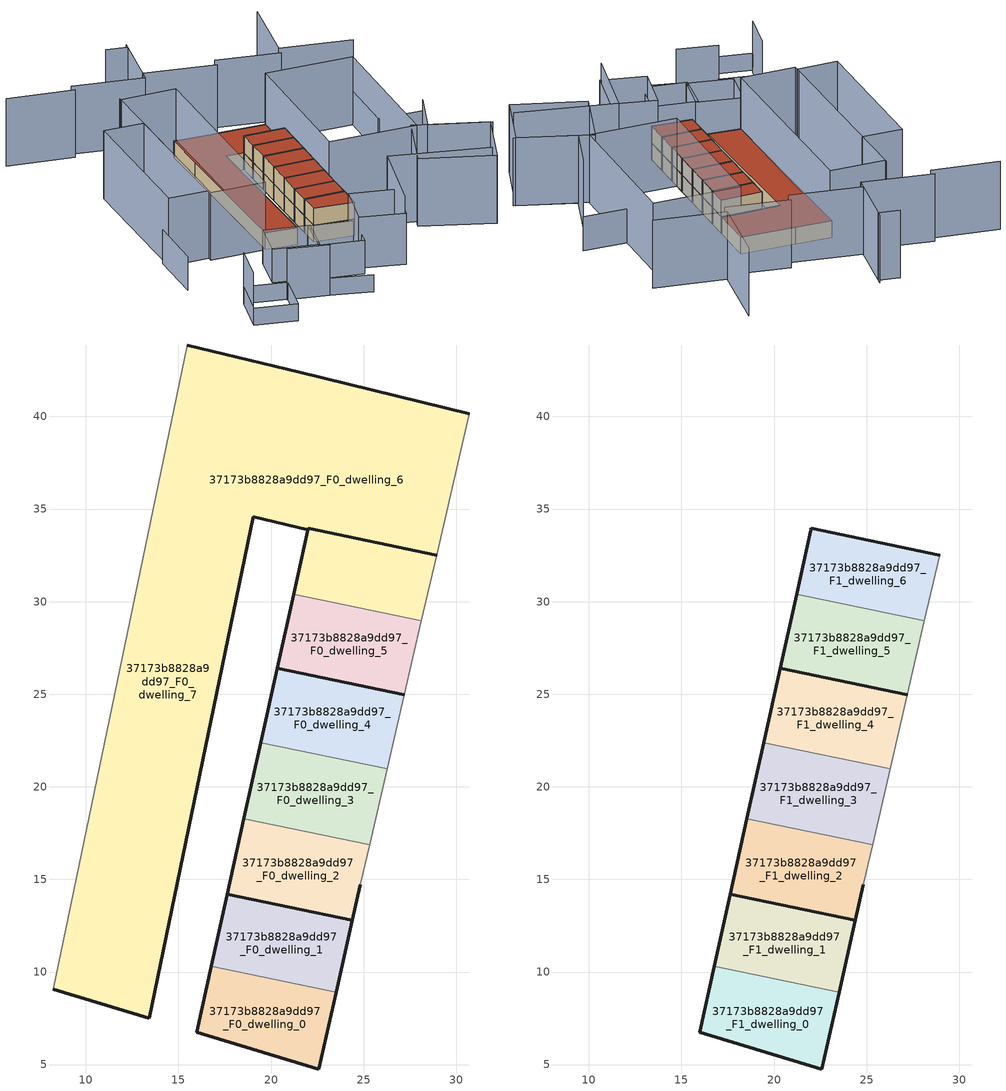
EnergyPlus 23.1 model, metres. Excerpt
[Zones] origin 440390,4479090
37173b8828a9dd97_F0_dwelling_0
 floor ground (EU_floor_Construction): 22.57,4.76 23.51,8.9 16.76,10.3 15.97,6.74 z0
 wall outside (EU_wall_Construction): 23.51,8.9 22.57,4.76 15.97,6.74 16.76,10.3 z0:3
 wall to 37173b8828a9dd97_F0_dwelling_1 (EU_wall_Construction): 16.76,10.3 23.51,8.9 z0:3
37173b8828a9dd97_F0_dwelling_1
 floor ground (EU_floor_Construction): 23.51,8.9 24.39,12.81 17.63,14.21 16.76,10.3 z0
 wall outside (EU_wall_Construction): 16.76,10.3 17.63,14.21 24.39,12.81 23.51,8.9 z0:3
37173b8828a9dd97_F0_dwelling_2
 floor ground (EU_floor_Construction): 24.39,12.81 24.82,14.71 25.32,16.87 18.53,18.28 17.63,14.21 z0
 wall outside (EU_wall_Construction): 24.82,14.71 24.39,12.81 17.63,14.21 18.53,18.28 z0:3
 wall adiabatic (EU_wall_Construction): 25.32,16.87 24.82,14.71 z0:3
 wall to 37173b8828a9dd97_F0_dwelling_3 (EU_wall_Construction): 18.53,18.28 25.32,16.87 z0:3
37173b8828a9dd97_F0_dwelling_3
 floor ground (EU_floor_Construction): 25.32,16.87 26.27,20.97 19.44,22.39 18.53,18.28 z0
 wall outside (EU_wall_Construction): 18.53,18.28 19.44,22.39 z0:3
 wall adiabatic (EU_wall_Construction): 26.27,20.97 25.32,16.87 z0:3
 wall to 37173b8828a9dd97_F0_dwelling_4 (EU_wall_Construction): 19.44,22.39 26.27,20.97 z0:3
37173b8828a9dd97_F0_dwelling_4
 floor ground (EU_floor_Construction): 26.27,20.97 27.19,24.99 20.34,26.41 19.44,22.39 z0
 wall outside (EU_wall_Construction): 19.44,22.39 20.34,26.41 / 20.33,26.41 27.19,24.99 z0:3
 wall adiabatic (EU_wall_Construction): 27.19,24.99 26.27,20.97 z0:3
37173b8828a9dd97_F0_dwelling_5
 floor ground (EU_floor_Construction): 27.19,24.99 28.12,28.98 21.22,30.41 20.34,26.41 z0
 wall outside (EU_wall_Construction): 20.34,26.41 21.22,30.41 / 27.19,24.99 20.33,26.41 z0:3
 wall adiabatic (EU_wall_Construction): 28.12,28.98 27.19,24.99 z0:3
 wall to 37173b8828a9dd97_F0_dwelling_6 (EU_wall_Construction): 21.22,30.41 28.12,28.98 z0:3
37173b8828a9dd97_F0_dwelling_6
 floor ground (EU_floor_Construction): 13.41,7.5 19.03,34.57 21.99,33.87 22.01,33.96 28.93,32.52 30.7,40.15 21.55,42.38 15.46,43.86 13.76,35.67 8.24,9.06 z0; 28.12,28.98 28.93,32.52 22.01,33.96 21.99,33.87 21.22,30.41 z0
 wall outside (EU_wall_Construction): 21.22,30.41 21.99,33.87 22.01,33.96 28.93,32.52 z0:3
 wall adiabatic (EU_wall_Construction): 28.93,32.52 28.12,28.98 z0:3
 roof outside (EU_floor_Construction): 30.7,40.15 28.93,32.52 22.01,33.96 21.99,33.87 19.03,34.57 13.41,7.5 8.24,9.06 13.76,35.67 15.46,43.86 21.55,42.38 z3
37173b8828a9dd97_F0_dwelling_7
 floor ground (EU_floor_Construction): 13.41,7.5 19.03,34.57 21.99,33.87 22.01,33.96 28.93,32.52 30.7,40.15 21.55,42.38 15.46,43.86 13.76,35.67 8.24,9.06 z0; 28.12,28.98 28.93,32.52 22.01,33.96 21.99,33.87 21.22,30.41 z0
 wall outside (EU_wall_Construction): 15.46,43.86 21.55,42.38 30.7,40.15 / 28.93,32.52 22.01,33.96 21.99,33.87 19.03,34.57 13.41,7.5 8.24,9.06 z0:3
 wall adiabatic (EU_wall_Construction): 8.24,9.06 13.76,35.67 15.46,43.86 / 30.7,40.15 28.93,32.52 z0:3
 roof outside (EU_roof_Construction): 28.93,32.52 28.12,28.98 21.22,30.41 21.99,33.87 22.01,33.96 z3; 30.7,40.15 28.93,32.52 22.01,33.96 21.99,33.87 19.03,34.57 13.41,7.5 8.24,9.06 13.76,35.67 15.46,43.86 21.55,42.38 z3
37173b8828a9dd97_F1_dwelling_0
 floor to 37173b8828a9dd97_F0_dwelling_0 (EU_floor_Construction): 22.57,4.76 23.51,8.9 16.76,10.3 15.97,6.74 z3
 wall outside (EU_wall_Construction): 23.51,8.9 22.57,4.76 15.97,6.74 16.76,10.3 z3:6
 wall to 37173b8828a9dd97_F1_dwelling_1 (EU_wall_Construction): 16.76,10.3 23.51,8.9 z3:6
 roof outside (EU_roof_Construction): 23.51,8.9 22.57,4.76 15.97,6.74 16.76,10.3 z6
37173b8828a9dd97_F1_dwelling_1
 floor to 37173b8828a9dd97_F0_dwelling_1 (EU_floor_Construction): 23.51,8.9 24.39,12.81 17.63,14.21 16.76,10.3 z3
 wall outside (EU_wall_Construction): 16.76,10.3 17.63,14.21 24.39,12.81 23.51,8.9 z3:6
 roof outside (EU_roof_Construction): 24.39,12.81 23.51,8.9 16.76,10.3 17.63,14.21 z6
37173b8828a9dd97_F1_dwelling_2
 floor to 37173b8828a9dd97_F0_dwelling_2 (EU_floor_Construction): 24.39,12.81 24.82,14.71 25.32,16.87 18.53,18.28 17.63,14.21 z3
 wall outside (EU_wall_Construction): 24.82,14.71 24.39,12.81 17.63,14.21 18.53,18.28 z3:6
 wall adiabatic (EU_wall_Construction): 25.32,16.87 24.82,14.71 z3:6
 wall to 37173b8828a9dd97_F1_dwelling_3 (EU_wall_Construction): 18.53,18.28 25.32,16.87 z3:6
 roof outside (EU_roof_Construction): 25.32,16.87 24.82,14.71 24.39,12.81 17.63,14.21 18.53,18.28 z6
37173b8828a9dd97_F1_dwelling_3
 floor to 37173b8828a9dd97_F0_dwelling_3 (EU_floor_Construction): 25.32,16.87 26.27,20.97 19.44,22.39 18.53,18.28 z3
 wall outside (EU_wall_Construction): 18.53,18.28 19.44,22.39 z3:6
 wall adiabatic (EU_wall_Construction): 26.27,20.97 25.32,16.87 z3:6
 wall to 37173b8828a9dd97_F1_dwelling_4 (EU_wall_Construction): 19.44,22.39 26.27,20.97 z3:6
 roof outside (EU_roof_Construction): 26.27,20.97 25.32,16.87 18.53,18.28 19.44,22.39 z6
37173b8828a9dd97_F1_dwelling_4
 floor to 37173b8828a9dd97_F0_dwelling_4 (EU_floor_Construction): 26.27,20.97 27.19,24.99 20.33,26.41 19.44,22.39 z3
 wall outside (EU_wall_Construction): 19.44,22.39 20.34,26.41 / 20.33,26.41 27.19,24.99 z3:6
 wall adiabatic (EU_wall_Construction): 27.19,24.99 26.27,20.97 z3:6
 roof outside (EU_roof_Construction): 27.19,24.99 26.27,20.97 19.44,22.39 20.34,26.41 z6
37173b8828a9dd97_F1_dwelling_5
 floor to 37173b8828a9dd97_F0_dwelling_5 (EU_floor_Construction): 27.19,24.99 28.12,28.98 21.22,30.41 20.33,26.41 z3
 wall outside (EU_wall_Construction): 20.34,26.41 21.22,30.41 / 27.19,24.99 20.33,26.41 z3:6
 wall adiabatic (EU_wall_Construction): 28.12,28.98 27.19,24.99 z3:6
 wall to 37173b8828a9dd97_F1_dwelling_6 (EU_wall_Construction): 21.22,30.41 28.12,28.98 z3:6
 roof outside (EU_roof_Construction): 28.12,28.98 27.19,24.99 20.34,26.41 21.22,30.41 z6
37173b8828a9dd97_F1_dwelling_6
 floor to 37173b8828a9dd97_F0_dwelling_6 (EU_floor_Construction): 28.12,28.98 28.93,32.52 22.01,33.96 21.99,33.87 21.22,30.41 z3
 wall outside (EU_wall_Construction): 21.22,30.41 21.99,33.87 22.01,33.96 28.93,32.52 z3:6
 wall adiabatic (EU_wall_Construction): 28.93,32.52 28.12,28.98 z3:6
 roof outside (EU_roof_Construction): 28.93,32.52 28.12,28.98 21.22,30.41 21.99,33.87 22.01,33.96 z6
shading: -5.6,-4.32 -8.5,-10.81 / 0.81,-7.22 7.09,-9.89 / 23.38,-8.07 16.44,-4.89 / 16.44,-4.89 20.03,2.93 / 20.03,2.93 26.97,-0.26 / 26.97,-0.26 23.38,-8.07 z0:9; -7.83,14.59 -10.11,4.63 / 50.11,24.58 42.73,26.38 / 42.73,26.38 45.24,36.65 / 11.56,2.2 18.58,-0.57 / 18.58,-0.57 16.03,-7.02 / 16.03,-7.02 9.02,-4.26 / 9.02,-4.26 11.56,2.2 / 5.02,5.27 12.09,2.25 / 12.09,2.25 9.38,-4.09 / 9.38,-4.09 2.31,-1.07 / 2.31,-1.07 5.02,5.27 z0:6; 7.11,-9.81 13.53,-12.92 / -8.74,-11.36 -5.65,-4.29 / -5.65,-4.29 0.91,-7.16 / 0.91,-7.16 -2.19,-14.23 / -2.19,-14.23 -8.74,-11.36 z0:3; 23.18,-7.99 29.15,5.12 / 29.15,5.12 44.57,-1.91 / 49.81,5.22 40.96,10.46 / 40.96,10.46 45.43,18 / 6.8,46.41 -0.61,12.59 / 48.88,41.7 37.55,46.03 / 37.55,46.03 42.29,58.43 / 18.71,61.2 14.35,50 / 14.35,50 3.07,54.39 / 36.99,44.6 26.87,48.6 / 26.25,47.02 14.89,51.5 / 2.9,53.11 -7.81,56.96 / 18.38,60.35 15.06,61.66 / 38.63,11.84 49.49,5.41 / 49.49,5.41 43.48,-4.73 / 43.48,-4.73 32.63,1.7 / 32.63,1.7 38.63,11.84 / 4.77,37.16 -0.82,11.83 / -0.82,11.83 -7.52,13.31 / -7.52,13.31 -1.93,38.64 / -1.93,38.64 4.77,37.16 / 24.82,14.71 30.7,40.15 / 30.7,40.15 45.32,36.78 / 45.32,36.78 39.44,11.34 / 39.44,11.34 24.82,14.71 / -0.98,11.09 6.71,46.01 / 6.71,46.01 15.93,43.97 / 15.93,43.97 8.24,9.06 / 8.24,9.06 -0.98,11.09 z0:12
[Building]
EU S2 Campaign: North Axis=0; Terrain=City; Solar Distribution=FullExterior
[Site:Location]
Madrid: Latitude=40.5; Longitude=-3.5; Time Zone=1; Elevation=609
[SizingPeriod:WeatherFileDays]
AnnualSizingPeriod: Begin Month=1; Begin Day of Month=1; End Month=12; End Day of Month=31; Day of Week for Start Day=Monday; Use Weather File Daylight Saving Period=No; Use Weather File Rain and Snow Indicators=No
[MATERIAL]
EU_InternalMass_Material: Roughness=MediumRough; Thickness=0.1; Conductivity=1; Density=1800; Specific Heat=900; Thermal Absorptance=0.9; Solar Absorptance=0.7; Visible Absorptance=0.7
[MATERIAL:NOMASS] Roughness=MediumRough; Thermal Absorptance=0.9; Solar Absorptance=0.7; Visible Absorptance=0.7
Name | Thermal Resistance
EU_wall_NoMass | 0.419739
EU_roof_NoMass | 0.352165
EU_floor_NoMass | 0.608284
[CONSTRUCTION]
EU_wall_Construction: EU_wall_NoMass
EU_roof_Construction: EU_roof_NoMass
EU_floor_Construction: EU_floor_NoMass
EU_InternalMass_Construction: EU_InternalMass_Material
[ZONE] Type=1; Multiplier=1; Ceiling Height=autocalculate; Floor Area=autocalculate; Part of Total Floor Area=Yes
Name | Volume
37173b8828a9dd97_F0_dwelling_0; 37173b8828a9dd97_F1_dwelling_0 | 81.4178
37173b8828a9dd97_F0_dwelling_1; 37173b8828a9dd97_F1_dwelling_1 | 82.8457
37173b8828a9dd97_F0_dwelling_2 | 86.4067
37173b8828a9dd97_F1_dwelling_2 | 86.4064
37173b8828a9dd97_F0_dwelling_3 | 87.7991
37173b8828a9dd97_F1_dwelling_3 | 87.7987
37173b8828a9dd97_F0_dwelling_4 | 86.3419
37173b8828a9dd97_F1_dwelling_4 | 86.3416
37173b8828a9dd97_F0_dwelling_5; 37173b8828a9dd97_F1_dwelling_5 | 86.3687
37173b8828a9dd97_F0_dwelling_6; 37173b8828a9dd97_F0_dwelling_7 | 898.469
37173b8828a9dd97_F1_dwelling_6 | 76.8519
[INTERNALMASS] Construction=EU_InternalMass_Construction
Name | Zone or ZoneList | Surface Area
37173b8828a9dd97_F0_dwelling_0_EU_InternalMass | 37173b8828a9dd97_F0_dwelling_0 | 27.1394
37173b8828a9dd97_F0_dwelling_1_EU_InternalMass | 37173b8828a9dd97_F0_dwelling_1 | 27.6153
37173b8828a9dd97_F0_dwelling_2_EU_InternalMass | 37173b8828a9dd97_F0_dwelling_2 | 28.8023
37173b8828a9dd97_F0_dwelling_3_EU_InternalMass | 37173b8828a9dd97_F0_dwelling_3 | 29.2663
37173b8828a9dd97_F0_dwelling_4_EU_InternalMass | 37173b8828a9dd97_F0_dwelling_4 | 28.7805
37173b8828a9dd97_F0_dwelling_5_EU_InternalMass | 37173b8828a9dd97_F0_dwelling_5 | 28.7895
37173b8828a9dd97_F0_dwelling_6_EU_InternalMass | 37173b8828a9dd97_F0_dwelling_6 | 25.6173
37173b8828a9dd97_F0_dwelling_7_EU_InternalMass | 37173b8828a9dd97_F0_dwelling_7 | 273.872
37173b8828a9dd97_F1_dwelling_0_EU_InternalMass | 37173b8828a9dd97_F1_dwelling_0 | 23.8267
37173b8828a9dd97_F1_dwelling_1_EU_InternalMass | 37173b8828a9dd97_F1_dwelling_1 | 28.462
37173b8828a9dd97_F1_dwelling_2_EU_InternalMass | 37173b8828a9dd97_F1_dwelling_2 | 29.2446
37173b8828a9dd97_F1_dwelling_3_EU_InternalMass | 37173b8828a9dd97_F1_dwelling_3 | 29.3603
37173b8828a9dd97_F1_dwelling_4_EU_InternalMass | 37173b8828a9dd97_F1_dwelling_4 | 29.8356
37173b8828a9dd97_F1_dwelling_5_EU_InternalMass | 37173b8828a9dd97_F1_dwelling_5 | 30.2386
37173b8828a9dd97_F1_dwelling_6_EU_InternalMass | 37173b8828a9dd97_F1_dwelling_6 | 298.925
[OTHEREQUIPMENT] Fuel Type=Electricity; Design Level Calculation Method=Watts/Area; Power per Zone Floor Area=1; Fraction Latent=0; Fraction Radiant=0; Fraction Lost=0; Carbon Dioxide Generation Rate=0; EndUse Subcategory=EU_Step8_InternalGains
Name | Zone or ZoneList or Space or SpaceList | Schedule
EU_Step8_InternalGain_37173b8828a9dd97_F0_dwelling_0_f000 | 37173b8828a9dd97_F0_dwelling_0 | EU_Step8_GainSchedule_37173b8828a9dd97_F0_dwelling_0_f000
EU_Step8_InternalGain_37173b8828a9dd97_F0_dwelling_1_f000 | 37173b8828a9dd97_F0_dwelling_1 | EU_Step8_GainSchedule_37173b8828a9dd97_F0_dwelling_1_f000
EU_Step8_InternalGain_37173b8828a9dd97_F0_dwelling_2_f000 | 37173b8828a9dd97_F0_dwelling_2 | EU_Step8_GainSchedule_37173b8828a9dd97_F0_dwelling_2_f000
EU_Step8_InternalGain_37173b8828a9dd97_F0_dwelling_3_f000 | 37173b8828a9dd97_F0_dwelling_3 | EU_Step8_GainSchedule_37173b8828a9dd97_F0_dwelling_3_f000
EU_Step8_InternalGain_37173b8828a9dd97_F0_dwelling_4_f000 | 37173b8828a9dd97_F0_dwelling_4 | EU_Step8_GainSchedule_37173b8828a9dd97_F0_dwelling_4_f000
EU_Step8_InternalGain_37173b8828a9dd97_F0_dwelling_5_f000 | 37173b8828a9dd97_F0_dwelling_5 | EU_Step8_GainSchedule_37173b8828a9dd97_F0_dwelling_5_f000
EU_Step8_InternalGain_37173b8828a9dd97_F0_dwelling_6_f000 | 37173b8828a9dd97_F0_dwelling_6 | EU_Step8_GainSchedule_37173b8828a9dd97_F0_dwelling_6_f000
EU_Step8_InternalGain_37173b8828a9dd97_F0_dwelling_7_f000 | 37173b8828a9dd97_F0_dwelling_7 | EU_Step8_GainSchedule_37173b8828a9dd97_F0_dwelling_7_f000
EU_Step8_InternalGain_37173b8828a9dd97_F1_dwelling_0_f000 | 37173b8828a9dd97_F1_dwelling_0 | EU_Step8_GainSchedule_37173b8828a9dd97_F1_dwelling_0_f000
EU_Step8_InternalGain_37173b8828a9dd97_F1_dwelling_1_f000 | 37173b8828a9dd97_F1_dwelling_1 | EU_Step8_GainSchedule_37173b8828a9dd97_F1_dwelling_1_f000
EU_Step8_InternalGain_37173b8828a9dd97_F1_dwelling_2_f000 | 37173b8828a9dd97_F1_dwelling_2 | EU_Step8_GainSchedule_37173b8828a9dd97_F1_dwelling_2_f000
EU_Step8_InternalGain_37173b8828a9dd97_F1_dwelling_3_f000 | 37173b8828a9dd97_F1_dwelling_3 | EU_Step8_GainSchedule_37173b8828a9dd97_F1_dwelling_3_f000
EU_Step8_InternalGain_37173b8828a9dd97_F1_dwelling_4_f000 | 37173b8828a9dd97_F1_dwelling_4 | EU_Step8_GainSchedule_37173b8828a9dd97_F1_dwelling_4_f000
EU_Step8_InternalGain_37173b8828a9dd97_F1_dwelling_5_f000 | 37173b8828a9dd97_F1_dwelling_5 | EU_Step8_GainSchedule_37173b8828a9dd97_F1_dwelling_5_f000
EU_Step8_InternalGain_37173b8828a9dd97_F1_dwelling_6_f000 | 37173b8828a9dd97_F1_dwelling_6 | EU_Step8_GainSchedule_37173b8828a9dd97_F1_dwelling_6_f000
[ZONEVENTILATION:DESIGNFLOWRATE] Schedule=EU_AlwaysOn; Design Flow Rate Calculation Method=AirChanges/Hour; Air Changes per Hour=0.703302; Ventilation Type=Natural; Fan Pressure Rise=0; Fan Total Efficiency=1; Constant Term Coefficient=1; Temperature Term Coefficient=0; Velocity Term Coefficient=0; Velocity Squared Term Coefficient=0; Minimum Indoor Temperature=-100; Maximum Indoor Temperature=100; Delta Temperature=-100; Minimum Outdoor Temperature=-100; Maximum Outdoor Temperature=100; Maximum Wind Speed=40
Name | Zone or ZoneList or Space or SpaceList
EU_ConstantAir_37173b8828a9dd97_F0_dwelling_0 | 37173b8828a9dd97_F0_dwelling_0
EU_ConstantAir_37173b8828a9dd97_F0_dwelling_1 | 37173b8828a9dd97_F0_dwelling_1
EU_ConstantAir_37173b8828a9dd97_F0_dwelling_2 | 37173b8828a9dd97_F0_dwelling_2
EU_ConstantAir_37173b8828a9dd97_F0_dwelling_3 | 37173b8828a9dd97_F0_dwelling_3
EU_ConstantAir_37173b8828a9dd97_F0_dwelling_4 | 37173b8828a9dd97_F0_dwelling_4
EU_ConstantAir_37173b8828a9dd97_F0_dwelling_5 | 37173b8828a9dd97_F0_dwelling_5
EU_ConstantAir_37173b8828a9dd97_F0_dwelling_6 | 37173b8828a9dd97_F0_dwelling_6
EU_ConstantAir_37173b8828a9dd97_F0_dwelling_7 | 37173b8828a9dd97_F0_dwelling_7
EU_ConstantAir_37173b8828a9dd97_F1_dwelling_0 | 37173b8828a9dd97_F1_dwelling_0
EU_ConstantAir_37173b8828a9dd97_F1_dwelling_1 | 37173b8828a9dd97_F1_dwelling_1
EU_ConstantAir_37173b8828a9dd97_F1_dwelling_2 | 37173b8828a9dd97_F1_dwelling_2
EU_ConstantAir_37173b8828a9dd97_F1_dwelling_3 | 37173b8828a9dd97_F1_dwelling_3
EU_ConstantAir_37173b8828a9dd97_F1_dwelling_4 | 37173b8828a9dd97_F1_dwelling_4
EU_ConstantAir_37173b8828a9dd97_F1_dwelling_5 | 37173b8828a9dd97_F1_dwelling_5
EU_ConstantAir_37173b8828a9dd97_F1_dwelling_6 | 37173b8828a9dd97_F1_dwelling_6
[HVACTEMPLATE:THERMOSTAT] Constant Heating Setpoint=20; Constant Cooling Setpoint=50
EU_HeatOnly_37173b8828a9dd97_F0_dwelling_0; EU_HeatOnly_37173b8828a9dd97_F0_dwelling_1; EU_HeatOnly_37173b8828a9dd97_F0_dwelling_2; EU_HeatOnly_37173b8828a9dd97_F0_dwelling_3; EU_HeatOnly_37173b8828a9dd97_F0_dwelling_4; EU_HeatOnly_37173b8828a9dd97_F0_dwelling_5; EU_HeatOnly_37173b8828a9dd97_F0_dwelling_6; EU_HeatOnly_37173b8828a9dd97_F0_dwelling_7; EU_HeatOnly_37173b8828a9dd97_F1_dwelling_0; EU_HeatOnly_37173b8828a9dd97_F1_dwelling_1; EU_HeatOnly_37173b8828a9dd97_F1_dwelling_2; EU_HeatOnly_37173b8828a9dd97_F1_dwelling_3; EU_HeatOnly_37173b8828a9dd97_F1_dwelling_4; EU_HeatOnly_37173b8828a9dd97_F1_dwelling_5; EU_HeatOnly_37173b8828a9dd97_F1_dwelling_6
[HVACTEMPLATE:ZONE:IDEALLOADSAIRSYSTEM] System Availability Schedule=EU_AlwaysOn; Maximum Heating Supply Air Temperature=50; Minimum Cooling Supply Air Temperature=13; Maximum Heating Supply Air Humidity Ratio=0.0156; Minimum Cooling Supply Air Humidity Ratio=0.0077; Heating Limit=NoLimit; Cooling Limit=NoLimit; Heating Availability Schedule=EU_AlwaysOn; Cooling Availability Schedule=EU_CoolingOff; Dehumidification Control Type=ConstantSensibleHeatRatio; Cooling Sensible Heat Ratio=0.7; Dehumidification Setpoint=60; Humidification Control Type=None; Humidification Setpoint=30; Outdoor Air Method=None; Outdoor Air Flow Rate per Person=0.00944; Outdoor Air Flow Rate per Zone Floor Area=0; Outdoor Air Flow Rate per Zone=0; Demand Controlled Ventilation Type=None; Outdoor Air Economizer Type=NoEconomizer; Heat Recovery Type=None; Sensible Heat Recovery Effectiveness=0.7; Latent Heat Recovery Effectiveness=0.65
Name | Template Thermostat
37173b8828a9dd97_F0_dwelling_0 | EU_HeatOnly_37173b8828a9dd97_F0_dwelling_0
37173b8828a9dd97_F0_dwelling_1 | EU_HeatOnly_37173b8828a9dd97_F0_dwelling_1
37173b8828a9dd97_F0_dwelling_2 | EU_HeatOnly_37173b8828a9dd97_F0_dwelling_2
37173b8828a9dd97_F0_dwelling_3 | EU_HeatOnly_37173b8828a9dd97_F0_dwelling_3
37173b8828a9dd97_F0_dwelling_4 | EU_HeatOnly_37173b8828a9dd97_F0_dwelling_4
37173b8828a9dd97_F0_dwelling_5 | EU_HeatOnly_37173b8828a9dd97_F0_dwelling_5
37173b8828a9dd97_F0_dwelling_6 | EU_HeatOnly_37173b8828a9dd97_F0_dwelling_6
37173b8828a9dd97_F0_dwelling_7 | EU_HeatOnly_37173b8828a9dd97_F0_dwelling_7
37173b8828a9dd97_F1_dwelling_0 | EU_HeatOnly_37173b8828a9dd97_F1_dwelling_0
37173b8828a9dd97_F1_dwelling_1 | EU_HeatOnly_37173b8828a9dd97_F1_dwelling_1
37173b8828a9dd97_F1_dwelling_2 | EU_HeatOnly_37173b8828a9dd97_F1_dwelling_2
37173b8828a9dd97_F1_dwelling_3 | EU_HeatOnly_37173b8828a9dd97_F1_dwelling_3
37173b8828a9dd97_F1_dwelling_4 | EU_HeatOnly_37173b8828a9dd97_F1_dwelling_4
37173b8828a9dd97_F1_dwelling_5 | EU_HeatOnly_37173b8828a9dd97_F1_dwelling_5
37173b8828a9dd97_F1_dwelling_6 | EU_HeatOnly_37173b8828a9dd97_F1_dwelling_6
[SIZING:ZONE] Zone Cooling Design Supply Air Temperature Input Method=SupplyAirTemperature; Zone Cooling Design Supply Air Temperature=13; Zone Heating Design Supply Air Temperature Input Method=SupplyAirTemperature; Zone Heating Design Supply Air Temperature=50; Zone Cooling Design Supply Air Humidity Ratio=0.008; Zone Heating Design Supply Air Humidity Ratio=0.008; Cooling Design Air Flow Method=DesignDay; Cooling Design Air Flow Rate=0; Cooling Minimum Air Flow per Zone Floor Area=0.000762; Cooling Minimum Air Flow=0; Cooling Minimum Air Flow Fraction=0.2; Heating Design Air Flow Method=DesignDay; Heating Design Air Flow Rate=0; Heating Maximum Air Flow per Zone Floor Area=0.002032; Heating Maximum Air Flow=0.141576; Heating Maximum Air Flow Fraction=0.3; Account for Dedicated Outdoor Air System=No; Dedicated Outdoor Air System Control Strategy=NeutralSupplyAir; Dedicated Outdoor Air Low Setpoint Temperature for Design=autosize; Dedicated Outdoor Air High Setpoint Temperature for Design=autosize; Zone Load Sizing Method=Sensible Load Only No Latent Load; Zone Latent Cooling Design Supply Air Humidity Ratio Input Method=HumidityRatioDifference; Zone Cooling Design Supply Air Humidity Ratio Difference=0.005; Zone Latent Heating Design Supply Air Humidity Ratio Input Method=HumidityRatioDifference; Zone Humidification Design Supply Air Humidity Ratio Difference=0.005
37173b8828a9dd97_F0_dwelling_0; 37173b8828a9dd97_F0_dwelling_1; 37173b8828a9dd97_F0_dwelling_2; 37173b8828a9dd97_F0_dwelling_3; 37173b8828a9dd97_F0_dwelling_4; 37173b8828a9dd97_F0_dwelling_5; 37173b8828a9dd97_F0_dwelling_6; 37173b8828a9dd97_F0_dwelling_7; 37173b8828a9dd97_F1_dwelling_0; 37173b8828a9dd97_F1_dwelling_1; 37173b8828a9dd97_F1_dwelling_2; 37173b8828a9dd97_F1_dwelling_3; 37173b8828a9dd97_F1_dwelling_4; 37173b8828a9dd97_F1_dwelling_5; 37173b8828a9dd97_F1_dwelling_6
[SCHEDULE:CONSTANT]
Name | Hourly Value
EU_AlwaysOn | 1
EU_CoolingOff | 0
[SCHEDULE:FILE] Column Number=1; Rows to Skip at Top=0; Number of Hours of Data=8760; Column Separator=Comma; Interpolate to Timestep=No; Minutes per Item=60; Adjust Schedule for Daylight Savings=Yes
Name | File
EU_Step8_GainSchedule_37173b8828a9dd97_F0_dwelling_0_f000 | ../../schedules/37173b8828a9dd97/37173b8828a9dd97_F0_dwelling_0_f000_gain.csv
EU_Step8_GainSchedule_37173b8828a9dd97_F0_dwelling_1_f000 | ../../schedules/37173b8828a9dd97/37173b8828a9dd97_F0_dwelling_1_f000_gain.csv
EU_Step8_GainSchedule_37173b8828a9dd97_F0_dwelling_2_f000 | ../../schedules/37173b8828a9dd97/37173b8828a9dd97_F0_dwelling_2_f000_gain.csv
EU_Step8_GainSchedule_37173b8828a9dd97_F0_dwelling_3_f000 | ../../schedules/37173b8828a9dd97/37173b8828a9dd97_F0_dwelling_3_f000_gain.csv
EU_Step8_GainSchedule_37173b8828a9dd97_F0_dwelling_4_f000 | ../../schedules/37173b8828a9dd97/37173b8828a9dd97_F0_dwelling_4_f000_gain.csv
EU_Step8_GainSchedule_37173b8828a9dd97_F0_dwelling_5_f000 | ../../schedules/37173b8828a9dd97/37173b8828a9dd97_F0_dwelling_5_f000_gain.csv
EU_Step8_GainSchedule_37173b8828a9dd97_F0_dwelling_6_f000 | ../../schedules/37173b8828a9dd97/37173b8828a9dd97_F0_dwelling_6_f000_gain.csv
EU_Step8_GainSchedule_37173b8828a9dd97_F0_dwelling_7_f000 | ../../schedules/37173b8828a9dd97/37173b8828a9dd97_F0_dwelling_7_f000_gain.csv
EU_Step8_GainSchedule_37173b8828a9dd97_F1_dwelling_0_f000 | ../../schedules/37173b8828a9dd97/37173b8828a9dd97_F1_dwelling_0_f000_gain.csv
EU_Step8_GainSchedule_37173b8828a9dd97_F1_dwelling_1_f000 | ../../schedules/37173b8828a9dd97/37173b8828a9dd97_F1_dwelling_1_f000_gain.csv
EU_Step8_GainSchedule_37173b8828a9dd97_F1_dwelling_2_f000 | ../../schedules/37173b8828a9dd97/37173b8828a9dd97_F1_dwelling_2_f000_gain.csv
EU_Step8_GainSchedule_37173b8828a9dd97_F1_dwelling_3_f000 | ../../schedules/37173b8828a9dd97/37173b8828a9dd97_F1_dwelling_3_f000_gain.csv
EU_Step8_GainSchedule_37173b8828a9dd97_F1_dwelling_4_f000 | ../../schedules/37173b8828a9dd97/37173b8828a9dd97_F1_dwelling_4_f000_gain.csv
EU_Step8_GainSchedule_37173b8828a9dd97_F1_dwelling_5_f000 | ../../schedules/37173b8828a9dd97/37173b8828a9dd97_F1_dwelling_5_f000_gain.csv
EU_Step8_GainSchedule_37173b8828a9dd97_F1_dwelling_6_f000 | ../../schedules/37173b8828a9dd97/37173b8828a9dd97_F1_dwelling_6_f000_gain.csv
